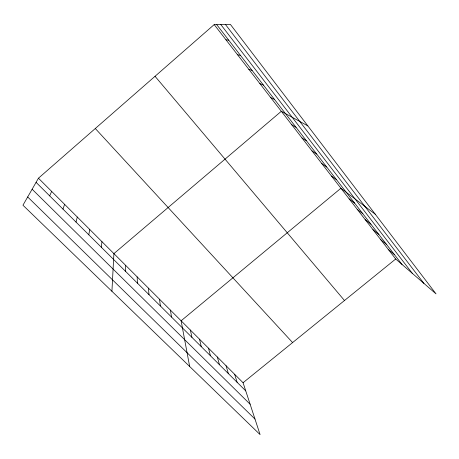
<?xml version="1.0" encoding="UTF-8"?>
<svg xmlns="http://www.w3.org/2000/svg" width="459" height="459" viewBox="0 0 459 459"><rect width="100%" height="100%" fill="white"/><g stroke="black" fill="none" stroke-linecap="round" stroke-linejoin="round"><path stroke-width="0.69" d="M125.634 271.43L125.646 265.354M111.921 291.281L113.907 253.62L281.321 111.29L307.846 125.904M101.324 247.246L101.944 241.663M88.799 234.79L89.746 229.471M76.022 222.081L77.301 217.032M62.981 209.109L64.61 204.353M49.664 195.873L51.666 191.409M38.453 178.201L22.95 205.219L260.092 434.61L243.069 382.726L38.453 178.201L214.187 24.591L230.378 24.39L436.05 293.892L395.704 259.002L214.187 24.591M243.069 382.726L395.704 259.002M225.96 39.795L228.737 40.185M237.487 54.684L240.55 55.482M248.784 69.269L252.123 70.456M259.851 83.561L263.449 85.116M270.695 97.566L274.545 99.477M291.746 124.75L296.066 127.332M301.965 137.947L306.509 140.844M311.982 150.885L316.739 154.086M321.811 163.582L326.774 167.07M331.455 176.032L336.608 179.802M375.227 214.198L340.922 188.253L181.11 320.795L189.653 366.471M349.133 198.856L354.629 203.119M357.211 209.293L362.857 213.774M365.157 219.551L370.952 224.244M372.978 229.655L378.91 234.549M380.672 239.592L386.742 244.687M388.251 249.375L394.447 254.659M27.683 196.968L254.992 419.067M32.124 189.223L250.132 404.241M36.072 182.349L245.749 390.884M95.294 128.514L292.601 342.575M155.033 76.297L344.491 300.519M216.659 24.562L402.027 264.47M220.768 24.511L412.4 273.438M225.415 24.447L423.932 283.415M234.629 374.286L237.131 382.313M226.052 365.714L228.375 373.609M217.342 357.01L219.482 364.762M208.501 348.169L210.446 355.777M199.516 339.19L201.266 346.643M190.387 330.067L191.931 337.359M170.427 310.112L171.511 317.054M159.543 299.234L160.369 305.969M148.452 288.154L149.014 294.678M137.155 276.863L137.436 283.163"/></g></svg>
